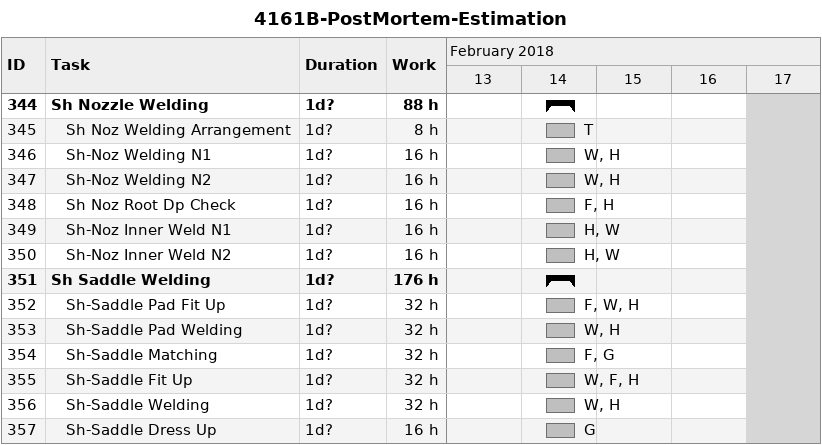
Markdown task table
4161B-PostMortem-Estimation

| ID | Level | Task | Duration | Start | Finish | Resources | Work (h) |
|---|---|---|---|---|---|---|---|
| 344 | 1 | **Sh Nozzle Welding** | 1d? | 2018-02-14 | 2018-02-14 |  | 88 |
| 345 | 2 | Sh Noz Welding Arrangement | 1d? | 2018-02-14 | 2018-02-14 | T | 8 |
| 346 | 2 | Sh-Noz Welding N1 | 1d? | 2018-02-14 | 2018-02-14 | W, H | 16 |
| 347 | 2 | Sh-Noz Welding N2 | 1d? | 2018-02-14 | 2018-02-14 | W, H | 16 |
| 348 | 2 | Sh Noz Root Dp Check | 1d? | 2018-02-14 | 2018-02-14 | F, H | 16 |
| 349 | 2 | Sh-Noz Inner Weld N1 | 1d? | 2018-02-14 | 2018-02-14 | H, W | 16 |
| 350 | 2 | Sh-Noz Inner Weld N2 | 1d? | 2018-02-14 | 2018-02-14 | H, W | 16 |
| 351 | 1 | **Sh Saddle Welding** | 1d? | 2018-02-14 | 2018-02-14 |  | 176 |
| 352 | 2 | Sh-Saddle Pad Fit Up | 1d? | 2018-02-14 | 2018-02-14 | F, W, H | 32 |
| 353 | 2 | Sh-Saddle Pad Welding | 1d? | 2018-02-14 | 2018-02-14 | W, H | 32 |
| 354 | 2 | Sh-Saddle Matching | 1d? | 2018-02-14 | 2018-02-14 | F, G | 32 |
| 355 | 2 | Sh-Saddle Fit Up | 1d? | 2018-02-14 | 2018-02-14 | W, F, H | 32 |
| 356 | 2 | Sh-Saddle Welding | 1d? | 2018-02-14 | 2018-02-14 | W, H | 32 |
| 357 | 2 | Sh-Saddle Dress Up | 1d? | 2018-02-14 | 2018-02-14 | G | 16 |
